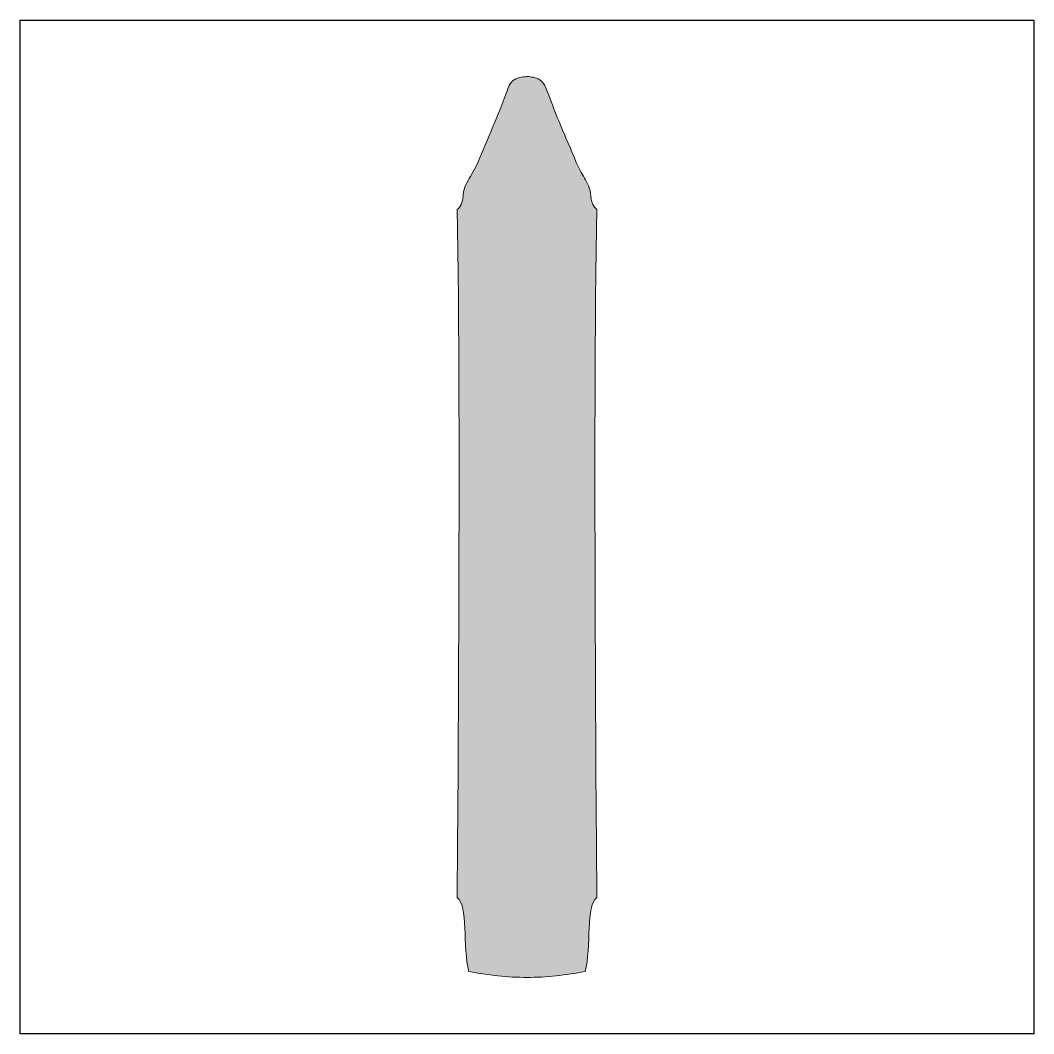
# Model space of a CAD drawing. Header units: inches. Extents: x 0 to 114, y 0 to 114.
import ezdxf

# ---------------------------------------------------------------- set-up
doc = ezdxf.new("R2010")
doc.units = ezdxf.units.IN
doc.header["$MEASUREMENT"] = 0
doc.layers.add('Image Background', color=7, linetype='Continuous')
doc.layers.add('Layer 1', color=7, linetype='Continuous')
picture_1 = doc.add_image_def('image1.png', size_in_pixel=(1350, 1350))

msp = doc.modelspace()

# ---------------------------------------------------------------- hatches: boundary and pattern name
at = {"layer": 'Layer 1', "true_color": 0x8bc53f}
h = msp.add_hatch(color=83, dxfattribs=at)
h.dxf.hatch_style = 2
edge = h.paths.add_edge_path()
edge.add_spline(control_points=[(63.26, 97.14), (62.93, 97.73), (62.68, 98.35), (62.42, 98.96), (61.86, 100.26), (61.3, 101.56), (60.76, 102.87), (60.24, 104.13), (59.78, 105.41), (59.27, 106.67), (59.12, 107.03), (58.92, 107.38), (58.58, 107.6), (58.17, 107.87), (57.63, 107.93), (57.15, 107.95), (56.59, 107.92), (55.96, 107.85), (55.53, 107.46), (55.11, 107.07), (54.96, 106.47), (54.76, 105.96), (54.17, 104.36), (53.51, 102.78), (52.84, 101.21), (52.2, 99.69), (51.62, 98.12), (50.78, 96.69), (50.41, 96.06), (50.04, 95.43), (49.96, 94.69), (49.89, 94.02), (49.83, 93.4), (49.27, 92.95), (49.76, 69.92), (49.27, 15.35), (49.27, 15.35), (50.51, 14.55), (49.88, 9.78), (50.59, 7), (52.75, 6.62), (54.95, 6.35), (57.15, 6.35), (59.35, 6.35), (61.55, 6.62), (63.71, 7), (64.42, 9.78), (63.79, 14.55), (65.03, 15.35), (65.03, 15.35), (64.54, 69.92), (65.03, 92.95), (64.15, 93.67), (64.51, 94.55), (64.18, 95.41), (63.94, 96.02), (63.58, 96.57), (63.26, 97.14)], knot_values=[0, 0, 0, 0, 1, 1, 1, 2, 2, 2, 3, 3, 3, 4, 4, 4, 5, 5, 5, 6, 6, 6, 7, 7, 7, 8, 8, 8, 9, 9, 9, 10, 10, 10, 11, 11, 11, 12, 12, 12, 13, 13, 13, 14, 14, 14, 15, 15, 15, 16, 16, 16, 17, 17, 17, 18, 18, 18, 19, 19, 19, 19], degree=3, periodic=1)

# ---------------------------------------------------------------- linework, layer by layer
at = {"layer": 'Layer 1', "lineweight": 0}
msp.add_open_spline([(63.26, 97.14), (62.93, 97.73), (62.68, 98.35), (62.42, 98.96), (61.86, 100.26), (61.3, 101.56), (60.76, 102.87), (60.24, 104.13), (59.78, 105.41), (59.27, 106.67), (59.12, 107.03), (58.92, 107.38), (58.58, 107.6), (58.17, 107.87), (57.63, 107.93), (57.15, 107.95), (56.59, 107.92), (55.96, 107.85), (55.53, 107.46), (55.11, 107.07), (54.96, 106.47), (54.76, 105.96), (54.17, 104.36), (53.51, 102.78), (52.84, 101.21), (52.2, 99.69), (51.62, 98.12), (50.78, 96.69), (50.41, 96.06), (50.04, 95.43), (49.96, 94.69), (49.89, 94.02), (49.83, 93.4), (49.27, 92.95), (49.76, 69.92), (49.27, 15.35), (49.27, 15.35), (50.51, 14.55), (49.88, 9.78), (50.59, 7), (52.75, 6.62), (54.95, 6.35), (57.15, 6.35), (59.35, 6.35), (61.55, 6.62), (63.71, 7), (64.42, 9.78), (63.79, 14.55), (65.03, 15.35), (65.03, 15.35), (64.54, 69.92), (65.03, 92.95), (64.15, 93.67), (64.51, 94.55), (64.18, 95.41), (63.94, 96.02), (63.58, 96.57), (63.26, 97.14)], degree=3, knots=[0, 0, 0, 0, 1, 1, 1, 2, 2, 2, 3, 3, 3, 4, 4, 4, 5, 5, 5, 6, 6, 6, 7, 7, 7, 8, 8, 8, 9, 9, 9, 10, 10, 10, 11, 11, 11, 12, 12, 12, 13, 13, 13, 14, 14, 14, 15, 15, 15, 16, 16, 16, 17, 17, 17, 18, 18, 18, 19, 19, 19, 19], dxfattribs=at)

# ---------------------------------------------------------------- pictures from other files: only their frames are drawn
at = {"layer": 'Image Background'}
image = msp.add_image(picture_1, insert=(0, 0), size_in_units=(114.3, 114.3), dxfattribs=at)

doc.saveas('drawing.dxf')
